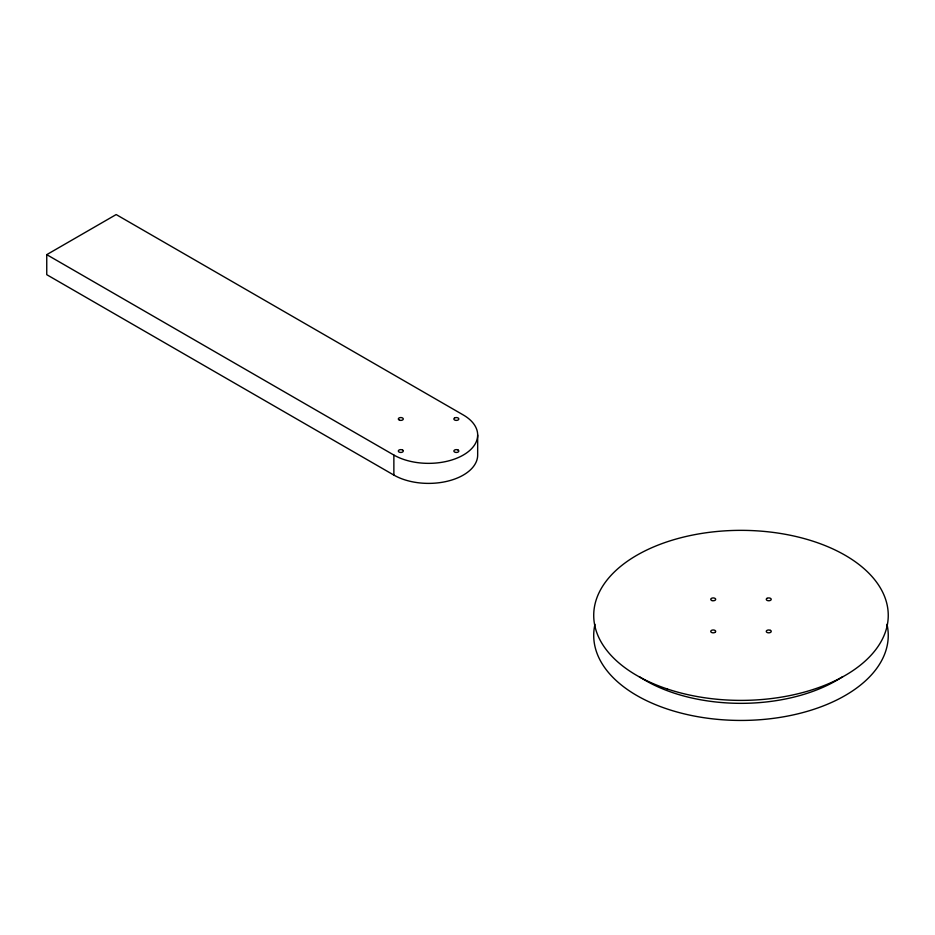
<?xml version="1.0" encoding="UTF-8"?>
<svg xmlns="http://www.w3.org/2000/svg" width="935" height="935" viewBox="0 0 935 935"><rect width="100%" height="100%" fill="white"/><g stroke="black" fill="none" stroke-linecap="round" stroke-linejoin="round"><path stroke-width="1.4" d="M46.75 254.647L116.174 214.559L463.292 414.965A49.087 28.342 0 0 1 463.292 455.053A49.087 28.342 0 0 1 393.869 455.053L46.75 254.647L46.75 274.68L393.869 475.085A49.087 28.342 0 0 0 447.362 481.233A49.087 28.342 0 0 0 477.668 455.053L477.668 435.009M393.869 455.053L393.869 475.085M886.988 624.311A147.274 85.027 0 0 1 740.976 720.441A147.274 85.027 0 0 1 594.976 624.311M842.762 676.601A134.991 77.944 0 0 1 639.201 676.601M454.539 418.015L454.165 418.319A2.454 1.414 0 0 0 454.69 420.025A2.454 1.414 0 0 0 457.671 420.166L458.162 419.932A2.454 1.414 0 0 0 457.998 417.933A2.454 1.414 0 0 0 454.539 418.015M715.333 632.118L714.948 632.411A2.454 1.414 0 0 1 711.477 632.411A2.454 1.414 0 0 1 711.477 630.4L711.979 630.178A2.454 1.414 0 0 1 714.948 630.4A2.454 1.414 0 0 1 715.333 632.118M767.016 598.342L766.63 598.634A2.454 1.414 0 0 0 767.016 600.34A2.454 1.414 0 0 0 769.972 600.562L770.487 600.34A2.454 1.414 0 0 0 770.487 598.342A2.454 1.414 0 0 0 767.016 598.342M399.584 420.201L399.07 419.979A2.454 1.414 0 0 1 399.07 417.968A2.454 1.414 0 0 1 402.541 417.968L402.938 418.272A2.454 1.414 0 0 1 402.541 419.979A2.454 1.414 0 0 1 399.584 420.201M458.08 450.039L457.577 449.817A2.454 1.414 0 0 0 454.609 450.039A2.454 1.414 0 0 0 454.223 451.745L454.609 452.037A2.454 1.414 0 0 0 458.08 452.037A2.454 1.414 0 0 0 458.08 450.039M711.979 600.562L711.477 600.34A2.454 1.414 0 0 1 711.477 598.342A2.454 1.414 0 0 1 714.948 598.342L715.333 598.634A2.454 1.414 0 0 1 714.948 600.34A2.454 1.414 0 0 1 711.979 600.562M770.487 630.4L769.972 630.178A2.454 1.414 0 0 0 767.016 630.4A2.454 1.414 0 0 0 766.63 632.118L767.016 632.411A2.454 1.414 0 0 0 770.487 632.411A2.454 1.414 0 0 0 770.487 630.4M402.798 450.214L402.366 449.945A2.454 1.414 0 0 0 399.128 450.004A2.454 1.414 0 0 0 398.813 451.862L399.257 452.131A2.454 1.414 0 0 0 402.482 452.072A2.454 1.414 0 0 0 402.798 450.214M667.345 689.001A147.274 85.027 0 0 0 888.25 615.37A147.274 85.027 0 0 0 667.345 541.739A147.274 85.027 0 0 0 667.345 689.001"/></g></svg>
